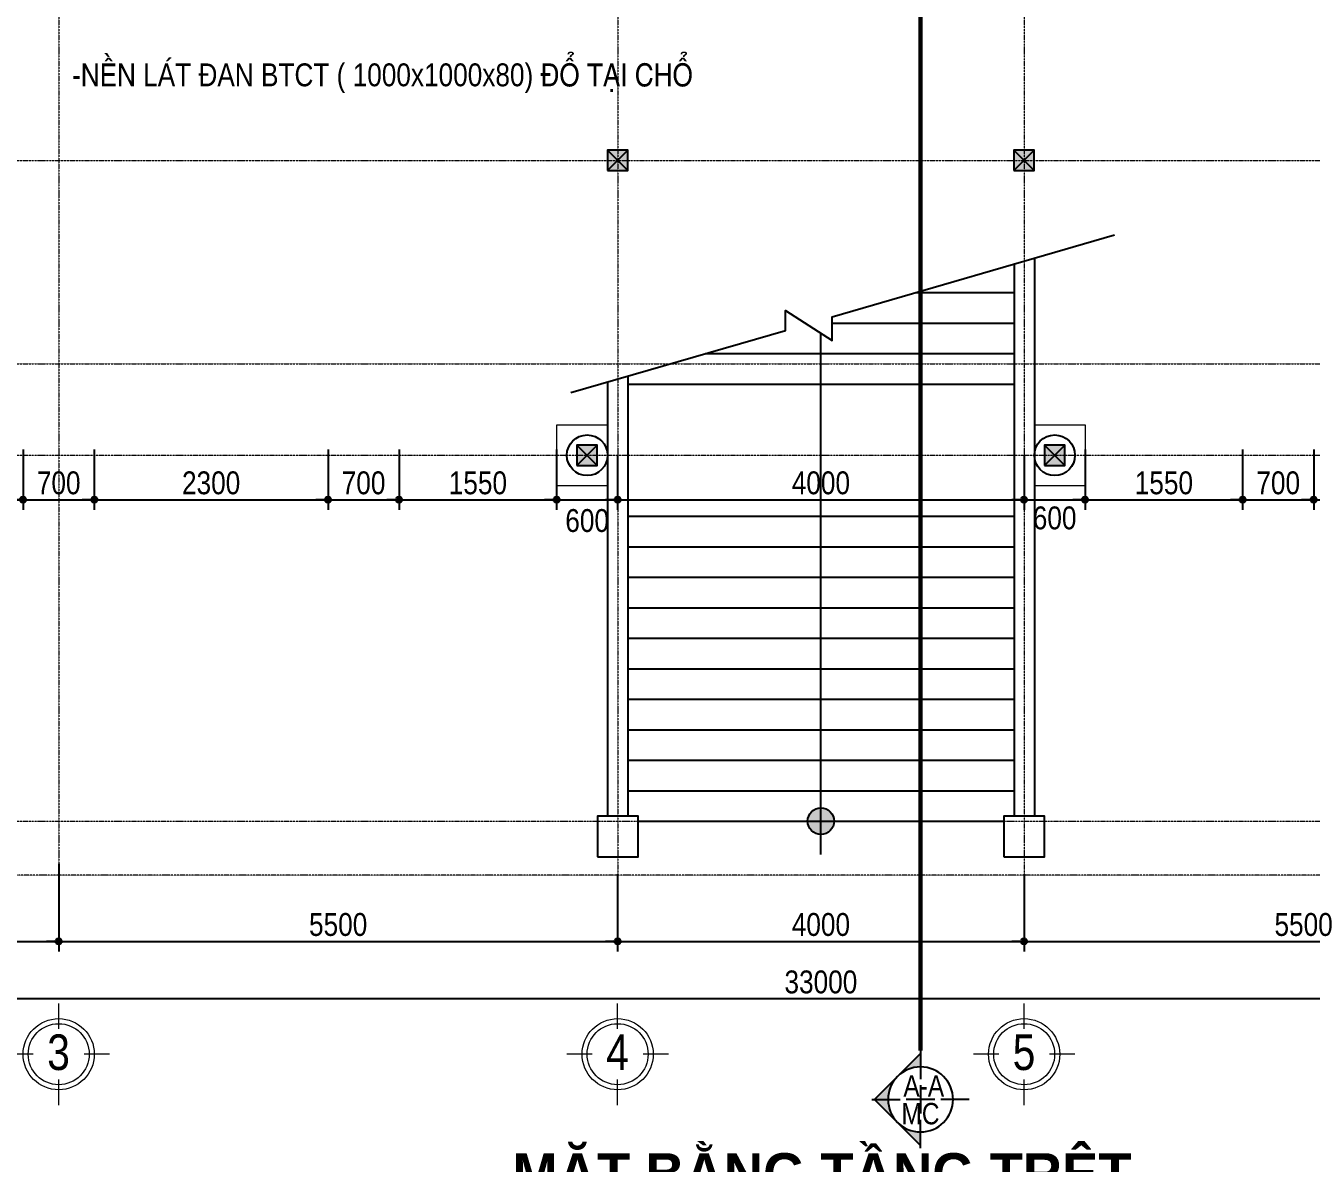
# Model space of a CAD drawing. Extents: x -79995 to 347433, y -157641 to 104789.
# Drawn here: x -4427 to 8223, y -1618 to 9574 of the extents above; entities that cross this region are included whole.
import ezdxf
from ezdxf.enums import TextEntityAlignment as Align

# ---------------------------------------------------------------- set-up
doc = ezdxf.new("R2010")
doc.units = 0
doc.linetypes.add('ACAD_ISO10W100', pattern=[18, 12, -3, 0, -3])
doc.linetypes.add('DASHED2', pattern=[0.375, 0.25, -0.125])
doc.layers.get('0').update_dxf_attribs({"color": 255, "linetype": 'CONTINUOUS'})
doc.layers.get('DEFPOINTS').update_dxf_attribs({"linetype": 'CONTINUOUS'})
for name, color, linetype in [('009', 251, 'CONTINUOUS'), ('daucat', 220, 'CONTINUOUS'), ('DIM', 1, 'CONTINUOUS'), ('KYHIEU', 3, 'CONTINUOUS'), ('TAGS', 60, 'CONTINUOUS'), ('TEXT', 7, 'CONTINUOUS'), ('TUONG', 131, 'CONTINUOUS'), ('WALL', 4, 'CONTINUOUS')]:
    doc.layers.add(name, color=color, linetype=linetype)
for name, color, linetype, lineweight in [('NET-THAY', 2, 'CONTINUOUS', 13), ('TEN TRUC', 3, 'CONTINUOUS', 18), ('TRUC', 24, 'CONTINUOUS', 0)]:
    doc.layers.add(name, color=color, linetype=linetype, lineweight=lineweight)
doc.styles.add('1', font='', dxfattribs={"height": 250})
doc.styles.add('HEL-CONDENSE', font='')
doc.styles.add('SWISS-CONDENSE', font='')
doc.styles.add('VNI-HELVE-CONDENSE', font='')
doc.styles.add('VNI-HELVE-CONDENSEN', font='')
doc.styles.get('1').set_extended_font_data('VNI-Helve-Condense')
doc.styles.get('HEL-CONDENSE').set_extended_font_data('VNI-Helve-Condense')
doc.styles.get('SWISS-CONDENSE').set_extended_font_data('VNI-Swiss-Condense')
doc.styles.get('VNI-HELVE-CONDENSE').set_extended_font_data('VNI-Helve-Condense')
doc.styles.get('VNI-HELVE-CONDENSEN').set_extended_font_data('VNI-Helve-Condense')
doc.dimstyles.new('D100', dxfattribs={"dimtxt": 225, "dimasz": 1.2, "dimexe": 100, "dimexo": 0, "dimgap": 50, "dimtad": 1, "dimdec": 0, "dimzin": 13, "dimdsep": 46, "dimtxsty": 'HEL-CONDENSE', "dimblk": 'D50', "dimcen": 0, "dimclrd": 1, "dimclre": 1, "dimclrt": 7, "dimadec": 0, "dimazin": 0, "dimtfac": 1, "dimtdec": 0, "dimtmove": 0, "dimatfit": 3, "dimldrblk": 'D50', "dimfxl": 1, "dimtolj": 1, "dimtzin": 13, "dimarcsym": 0})

# ---------------------------------------------------------------- blocks, each defined once
blk = doc.blocks.new('D50')
at = {"layer": 'DIM'}
blk.add_hatch(color=256, dxfattribs=at).paths.add_polyline_path([(25, 0, 1), (-25, 0, 1)])
blk.add_line((25, 0), (100, 0), dxfattribs=at)
blk.add_circle((0, 0), 25, dxfattribs=at)
blk = doc.blocks.new('*D70')
at = {"layer": 'DEFPOINTS', "color": 0, "transparency": 16777216}
for p in [(-7102, 1327), (-4102, 1327), (-4102, 565)]:
    blk.add_point(p, dxfattribs=at)
at = {"layer": 'DIM', "color": 1, "lineweight": -2, "transparency": 16777216}
for p, q in [((-7102, 1327), (-7102, 465)), ((-4102, 1327), (-4102, 465)), ((-7100, 565), (-4103, 565))]:
    blk.add_line(p, q, dxfattribs=at)
at = {"layer": 'DIM', "color": 1, "lineweight": -2, "transparency": 16777216, "xscale": 1.199999999999999, "yscale": 1.199999999999999, "zscale": 1.199999999999999, "rotation": 180}
blk.add_blockref('D50', (-7102, 565), dxfattribs=at)
at = {"layer": 'DIM', "color": 1, "lineweight": -2, "transparency": 16777216, "xscale": 1.199999999999999, "yscale": 1.199999999999999, "zscale": 1.199999999999999}
blk.add_blockref('D50', (-4102, 565), dxfattribs=at)
at = {"layer": 'DIM', "color": 7, "transparency": 16777216, "insert": (-5602, 730), "char_height": 225, "attachment_point": 5, "style": 'HEL-CONDENSE'}
blk.add_mtext('\\A1;3000', dxfattribs=at)
blk = doc.blocks.new('*D71')
at = {"layer": 'DEFPOINTS', "color": 0, "transparency": 16777216}
for p in [(-4102, 1327), (1398, 1227), (1398, 565)]:
    blk.add_point(p, dxfattribs=at)
at = {"layer": 'DIM', "color": 1, "lineweight": -2, "transparency": 16777216}
for p, q in [((-4102, 1327), (-4102, 465)), ((1398, 1227), (1398, 465)), ((-4100, 565), (1397, 565))]:
    blk.add_line(p, q, dxfattribs=at)
at = {"layer": 'DIM', "color": 1, "lineweight": -2, "transparency": 16777216, "xscale": 1.199999999999999, "yscale": 1.199999999999999, "zscale": 1.199999999999999, "rotation": 180}
blk.add_blockref('D50', (-4102, 565), dxfattribs=at)
at = {"layer": 'DIM', "color": 1, "lineweight": -2, "transparency": 16777216, "xscale": 1.199999999999999, "yscale": 1.199999999999999, "zscale": 1.199999999999999}
blk.add_blockref('D50', (1398, 565), dxfattribs=at)
at = {"layer": 'DIM', "color": 7, "transparency": 16777216, "insert": (-1352, 730), "char_height": 225, "attachment_point": 5, "style": 'HEL-CONDENSE'}
blk.add_mtext('\\A1;5500', dxfattribs=at)
blk = doc.blocks.new('*D72')
at = {"layer": 'DEFPOINTS', "color": 0, "transparency": 16777216}
for p in [(1398, 1227), (5398, 1227), (5398, 565)]:
    blk.add_point(p, dxfattribs=at)
at = {"layer": 'DIM', "color": 1, "lineweight": -2, "transparency": 16777216}
for p, q in [((1398, 1227), (1398, 465)), ((5398, 1227), (5398, 465)), ((1400, 565), (5397, 565))]:
    blk.add_line(p, q, dxfattribs=at)
at = {"layer": 'DIM', "color": 1, "lineweight": -2, "transparency": 16777216, "xscale": 1.199999999999999, "yscale": 1.199999999999999, "zscale": 1.199999999999999, "rotation": 180}
blk.add_blockref('D50', (1398, 565), dxfattribs=at)
at = {"layer": 'DIM', "color": 1, "lineweight": -2, "transparency": 16777216, "xscale": 1.199999999999999, "yscale": 1.199999999999999, "zscale": 1.199999999999999}
blk.add_blockref('D50', (5398, 565), dxfattribs=at)
at = {"layer": 'DIM', "color": 7, "transparency": 16777216, "insert": (3398, 730), "char_height": 225, "attachment_point": 5, "style": 'HEL-CONDENSE'}
blk.add_mtext('\\A1;4000', dxfattribs=at)
blk = doc.blocks.new('*D73')
at = {"layer": 'DEFPOINTS', "color": 0, "transparency": 16777216}
for p in [(10898, 1327), (5398, 1227), (10898, 565)]:
    blk.add_point(p, dxfattribs=at)
at = {"layer": 'DIM', "color": 1, "lineweight": -2, "transparency": 16777216}
for p, q in [((10898, 1327), (10898, 465)), ((5398, 1227), (5398, 465)), ((5400, 565), (10897, 565))]:
    blk.add_line(p, q, dxfattribs=at)
at = {"layer": 'DIM', "color": 1, "lineweight": -2, "transparency": 16777216, "xscale": 1.199999999999999, "yscale": 1.199999999999999, "zscale": 1.199999999999999, "rotation": 180}
blk.add_blockref('D50', (5398, 565), dxfattribs=at)
at = {"layer": 'DIM', "color": 1, "lineweight": -2, "transparency": 16777216, "xscale": 1.199999999999999, "yscale": 1.199999999999999, "zscale": 1.199999999999999}
blk.add_blockref('D50', (10898, 565), dxfattribs=at)
at = {"layer": 'DIM', "color": 7, "transparency": 16777216, "insert": (8148, 730), "char_height": 225, "attachment_point": 5, "style": 'HEL-CONDENSE'}
blk.add_mtext('\\A1;5500', dxfattribs=at)
blk = doc.blocks.new('A$C206177D3')
at = {"layer": 'TEN TRUC', "ltscale": 1000}
for p, q in [((-37, 240), (-37, 490)), ((-287, -10), (-537, -10)), ((463, -10), (213, -10)), ((-37, -510), (-37, -260))]:
    blk.add_line(p, q, dxfattribs=at)
blk.add_circle((-37, -10), 350, dxfattribs=at)
at = {"layer": 'TEN TRUC', "color": 254, "ltscale": 1000}
blk.add_circle((-37, -10), 300, dxfattribs=at)
blk = doc.blocks.new('mc2')
at = {"layer": 'KYHIEU', "ltscale": 0.7}
h = blk.add_hatch(color=256, dxfattribs=at)
h.paths.add_polyline_path([(600, 400), (600, 566), (317, 283, -0.198912)])
h.paths.add_polyline_path([(200, 0, -0.198912), (317, 283), (34, 0)])
h.paths.add_polyline_path([(317, -283, -0.198912), (200, 0), (34, 0)])
h.paths.add_polyline_path([(600, -566), (600, -400, -0.198912), (317, -283)])
for p, q in [((600, 566), (34, 0)), ((600, 600), (600, 250)), ((600, -175), (600, 175)), ((0, 0), (350, 0)), ((600, -566), (34, 0)), ((775, 0), (425, 0)), ((1200, 0), (850, 0)), ((600, -600), (600, -250))]:
    blk.add_line(p, q, dxfattribs=at)
blk.add_circle((600, 0), 400, dxfattribs=at)
at = {"style": 'VNI-HELVE-CONDENSE'}
for height, p in [(300, (612, 182)), (225, (609, -187))]:
    blk.add_attdef('A', text='', height=height, dxfattribs=at).set_placement(p, align=Align.MIDDLE_CENTER)
blk = doc.blocks.new('A$C225A2996')
at = {"layer": 'WALL'}
blk.add_hatch(color=4, dxfattribs=at).paths.add_polyline_path([(531, 82), (731, 82), (731, 282), (531, 282)])
at = {"layer": 'WALL', "color": 4}
for p, q in [((531, 282), (731, 82)), ((531, 82), (731, 282))]:
    blk.add_line(p, q, dxfattribs=at)
blk.add_lwpolyline([(531, 82), (731, 82), (731, 282), (531, 282)], close=True, dxfattribs=at)
blk = doc.blocks.new('*D122')
at = {"layer": 'DEFPOINTS', "color": 0, "transparency": 16777216}
for p in [(-6752, 5430), (-4452, 5405), (-4452, 4910)]:
    blk.add_point(p, dxfattribs=at)
at = {"layer": 'DIM', "color": 1, "lineweight": -2, "transparency": 16777216}
for p, q in [((-6752, 5430), (-6752, 4810)), ((-4452, 5405), (-4452, 4810)), ((-6750, 4910), (-4453, 4910))]:
    blk.add_line(p, q, dxfattribs=at)
at = {"layer": 'DIM', "color": 1, "lineweight": -2, "transparency": 16777216, "xscale": 1.199999999999999, "yscale": 1.199999999999999, "zscale": 1.199999999999999, "rotation": 180}
blk.add_blockref('D50', (-6752, 4910), dxfattribs=at)
at = {"layer": 'DIM', "color": 1, "lineweight": -2, "transparency": 16777216, "xscale": 1.199999999999999, "yscale": 1.199999999999999, "zscale": 1.199999999999999}
blk.add_blockref('D50', (-4452, 4910), dxfattribs=at)
at = {"layer": 'DIM', "color": 7, "transparency": 16777216, "insert": (-5602, 5075), "char_height": 225, "attachment_point": 5, "style": 'HEL-CONDENSE'}
blk.add_mtext('\\A1;2300', dxfattribs=at)
blk = doc.blocks.new('*D123')
at = {"layer": 'DEFPOINTS', "color": 0, "transparency": 16777216}
for p in [(-4452, 5405), (-3752, 5405), (-3752, 4910)]:
    blk.add_point(p, dxfattribs=at)
at = {"layer": 'DIM', "color": 1, "lineweight": -2, "transparency": 16777216}
for p, q in [((-4452, 5405), (-4452, 4810)), ((-3752, 5405), (-3752, 4810)), ((-4450, 4910), (-3753, 4910))]:
    blk.add_line(p, q, dxfattribs=at)
at = {"layer": 'DIM', "color": 1, "lineweight": -2, "transparency": 16777216, "xscale": 1.199999999999999, "yscale": 1.199999999999999, "zscale": 1.199999999999999, "rotation": 180}
blk.add_blockref('D50', (-4452, 4910), dxfattribs=at)
at = {"layer": 'DIM', "color": 1, "lineweight": -2, "transparency": 16777216, "xscale": 1.199999999999999, "yscale": 1.199999999999999, "zscale": 1.199999999999999}
blk.add_blockref('D50', (-3752, 4910), dxfattribs=at)
at = {"layer": 'DIM', "color": 7, "transparency": 16777216, "insert": (-4102, 5075), "char_height": 225, "attachment_point": 5, "style": 'HEL-CONDENSE'}
blk.add_mtext('\\A1;700', dxfattribs=at)
blk = doc.blocks.new('*D124')
at = {"layer": 'DEFPOINTS', "color": 0, "transparency": 16777216}
for p in [(-3752, 5405), (-1452, 5405), (-1452, 4910)]:
    blk.add_point(p, dxfattribs=at)
at = {"layer": 'DIM', "color": 1, "lineweight": -2, "transparency": 16777216}
for p, q in [((-3752, 5405), (-3752, 4810)), ((-1452, 5405), (-1452, 4810)), ((-3750, 4910), (-1453, 4910))]:
    blk.add_line(p, q, dxfattribs=at)
at = {"layer": 'DIM', "color": 1, "lineweight": -2, "transparency": 16777216, "xscale": 1.199999999999999, "yscale": 1.199999999999999, "zscale": 1.199999999999999, "rotation": 180}
blk.add_blockref('D50', (-3752, 4910), dxfattribs=at)
at = {"layer": 'DIM', "color": 1, "lineweight": -2, "transparency": 16777216, "xscale": 1.199999999999999, "yscale": 1.199999999999999, "zscale": 1.199999999999999}
blk.add_blockref('D50', (-1452, 4910), dxfattribs=at)
at = {"layer": 'DIM', "color": 7, "transparency": 16777216, "insert": (-2602, 5075), "char_height": 225, "attachment_point": 5, "style": 'HEL-CONDENSE'}
blk.add_mtext('\\A1;2300', dxfattribs=at)
blk = doc.blocks.new('*D125')
at = {"layer": 'DEFPOINTS', "color": 0, "transparency": 16777216}
for p in [(-1452, 5405), (-752, 5405), (-752, 4910)]:
    blk.add_point(p, dxfattribs=at)
at = {"layer": 'DIM', "color": 1, "lineweight": -2, "transparency": 16777216}
for p, q in [((-1452, 5405), (-1452, 4810)), ((-752, 5405), (-752, 4810)), ((-1450, 4910), (-753, 4910))]:
    blk.add_line(p, q, dxfattribs=at)
at = {"layer": 'DIM', "color": 1, "lineweight": -2, "transparency": 16777216, "xscale": 1.199999999999999, "yscale": 1.199999999999999, "zscale": 1.199999999999999, "rotation": 180}
blk.add_blockref('D50', (-1452, 4910), dxfattribs=at)
at = {"layer": 'DIM', "color": 1, "lineweight": -2, "transparency": 16777216, "xscale": 1.199999999999999, "yscale": 1.199999999999999, "zscale": 1.199999999999999}
blk.add_blockref('D50', (-752, 4910), dxfattribs=at)
at = {"layer": 'DIM', "color": 7, "transparency": 16777216, "insert": (-1102, 5075), "char_height": 225, "attachment_point": 5, "style": 'HEL-CONDENSE'}
blk.add_mtext('\\A1;700', dxfattribs=at)
blk = doc.blocks.new('*D126')
at = {"layer": 'DEFPOINTS', "color": 0, "transparency": 16777216}
for p in [(-752, 5405), (798, 5405), (798, 4910)]:
    blk.add_point(p, dxfattribs=at)
at = {"layer": 'DIM', "color": 1, "lineweight": -2, "transparency": 16777216}
for p, q in [((-752, 5405), (-752, 4810)), ((798, 5405), (798, 4810)), ((-750, 4910), (797, 4910))]:
    blk.add_line(p, q, dxfattribs=at)
at = {"layer": 'DIM', "color": 1, "lineweight": -2, "transparency": 16777216, "xscale": 1.199999999999999, "yscale": 1.199999999999999, "zscale": 1.199999999999999, "rotation": 180}
blk.add_blockref('D50', (-752, 4910), dxfattribs=at)
at = {"layer": 'DIM', "color": 1, "lineweight": -2, "transparency": 16777216, "xscale": 1.199999999999999, "yscale": 1.199999999999999, "zscale": 1.199999999999999}
blk.add_blockref('D50', (798, 4910), dxfattribs=at)
at = {"layer": 'DIM', "color": 7, "transparency": 16777216, "insert": (23, 5075), "char_height": 225, "attachment_point": 5, "style": 'HEL-CONDENSE'}
blk.add_mtext('\\A1;1550', dxfattribs=at)
blk = doc.blocks.new('*D127')
at = {"layer": 'DEFPOINTS', "color": 0, "transparency": 16777216}
for p in [(798, 5405), (1398, 5348), (1398, 4910)]:
    blk.add_point(p, dxfattribs=at)
at = {"layer": 'DIM', "color": 1, "lineweight": -2, "transparency": 16777216}
for p, q in [((798, 5405), (798, 4810)), ((1398, 5348), (1398, 4810)), ((800, 4910), (1397, 4910))]:
    blk.add_line(p, q, dxfattribs=at)
at = {"layer": 'DIM', "color": 1, "lineweight": -2, "transparency": 16777216, "xscale": 1.199999999999999, "yscale": 1.199999999999999, "zscale": 1.199999999999999, "rotation": 180}
blk.add_blockref('D50', (798, 4910), dxfattribs=at)
at = {"layer": 'DIM', "color": 1, "lineweight": -2, "transparency": 16777216, "xscale": 1.199999999999999, "yscale": 1.199999999999999, "zscale": 1.199999999999999}
blk.add_blockref('D50', (1398, 4910), dxfattribs=at)
at = {"layer": 'DIM', "color": 7, "transparency": 16777216, "insert": (1098, 4704), "char_height": 225, "attachment_point": 5, "style": 'HEL-CONDENSE'}
blk.add_mtext('\\A1;600', dxfattribs=at)
blk = doc.blocks.new('*D128')
at = {"layer": 'DEFPOINTS', "color": 0, "transparency": 16777216}
for p in [(5998, 5405), (7548, 5405), (7548, 4910)]:
    blk.add_point(p, dxfattribs=at)
at = {"layer": 'DIM', "color": 1, "lineweight": -2, "transparency": 16777216}
for p, q in [((5998, 5405), (5998, 4810)), ((7548, 5405), (7548, 4810)), ((6000, 4910), (7547, 4910))]:
    blk.add_line(p, q, dxfattribs=at)
at = {"layer": 'DIM', "color": 1, "lineweight": -2, "transparency": 16777216, "xscale": 1.199999999999999, "yscale": 1.199999999999999, "zscale": 1.199999999999999, "rotation": 180}
blk.add_blockref('D50', (5998, 4910), dxfattribs=at)
at = {"layer": 'DIM', "color": 1, "lineweight": -2, "transparency": 16777216, "xscale": 1.199999999999999, "yscale": 1.199999999999999, "zscale": 1.199999999999999}
blk.add_blockref('D50', (7548, 4910), dxfattribs=at)
at = {"layer": 'DIM', "color": 7, "transparency": 16777216, "insert": (6773, 5075), "char_height": 225, "attachment_point": 5, "style": 'HEL-CONDENSE'}
blk.add_mtext('\\A1;1550', dxfattribs=at)
blk = doc.blocks.new('*D129')
at = {"layer": 'DEFPOINTS', "color": 0, "transparency": 16777216}
for p in [(7548, 5405), (8248, 5405), (8248, 4910)]:
    blk.add_point(p, dxfattribs=at)
at = {"layer": 'DIM', "color": 1, "lineweight": -2, "transparency": 16777216}
for p, q in [((7548, 5405), (7548, 4810)), ((8248, 5405), (8248, 4810)), ((7550, 4910), (8247, 4910))]:
    blk.add_line(p, q, dxfattribs=at)
at = {"layer": 'DIM', "color": 1, "lineweight": -2, "transparency": 16777216, "xscale": 1.199999999999999, "yscale": 1.199999999999999, "zscale": 1.199999999999999, "rotation": 180}
blk.add_blockref('D50', (7548, 4910), dxfattribs=at)
at = {"layer": 'DIM', "color": 1, "lineweight": -2, "transparency": 16777216, "xscale": 1.199999999999999, "yscale": 1.199999999999999, "zscale": 1.199999999999999}
blk.add_blockref('D50', (8248, 4910), dxfattribs=at)
at = {"layer": 'DIM', "color": 7, "transparency": 16777216, "insert": (7898, 5075), "char_height": 225, "attachment_point": 5, "style": 'HEL-CONDENSE'}
blk.add_mtext('\\A1;700', dxfattribs=at)
blk = doc.blocks.new('*D130')
at = {"layer": 'DEFPOINTS', "color": 0, "transparency": 16777216}
for p in [(8248, 5405), (10548, 5405), (10548, 4910)]:
    blk.add_point(p, dxfattribs=at)
at = {"layer": 'DIM', "color": 1, "lineweight": -2, "transparency": 16777216}
for p, q in [((8248, 5405), (8248, 4810)), ((10548, 5405), (10548, 4810)), ((8250, 4910), (10547, 4910))]:
    blk.add_line(p, q, dxfattribs=at)
at = {"layer": 'DIM', "color": 1, "lineweight": -2, "transparency": 16777216, "xscale": 1.199999999999999, "yscale": 1.199999999999999, "zscale": 1.199999999999999, "rotation": 180}
blk.add_blockref('D50', (8248, 4910), dxfattribs=at)
at = {"layer": 'DIM', "color": 1, "lineweight": -2, "transparency": 16777216, "xscale": 1.199999999999999, "yscale": 1.199999999999999, "zscale": 1.199999999999999}
blk.add_blockref('D50', (10548, 4910), dxfattribs=at)
at = {"layer": 'DIM', "color": 7, "transparency": 16777216, "insert": (9398, 5075), "char_height": 225, "attachment_point": 5, "style": 'HEL-CONDENSE'}
blk.add_mtext('\\A1;2300', dxfattribs=at)
blk = doc.blocks.new('*D138')
at = {"layer": 'DEFPOINTS', "color": 0, "transparency": 16777216}
for p in [(1398, 5348), (5398, 5348), (5398, 4910)]:
    blk.add_point(p, dxfattribs=at)
at = {"layer": 'DIM', "color": 1, "lineweight": -2, "transparency": 16777216}
for p, q in [((1398, 5348), (1398, 4810)), ((5398, 5348), (5398, 4810)), ((1400, 4910), (5397, 4910))]:
    blk.add_line(p, q, dxfattribs=at)
at = {"layer": 'DIM', "color": 1, "lineweight": -2, "transparency": 16777216, "xscale": 1.199999999999999, "yscale": 1.199999999999999, "zscale": 1.199999999999999, "rotation": 180}
blk.add_blockref('D50', (1398, 4910), dxfattribs=at)
at = {"layer": 'DIM', "color": 1, "lineweight": -2, "transparency": 16777216, "xscale": 1.199999999999999, "yscale": 1.199999999999999, "zscale": 1.199999999999999}
blk.add_blockref('D50', (5398, 4910), dxfattribs=at)
at = {"layer": 'DIM', "color": 7, "transparency": 16777216, "insert": (3398, 5075), "char_height": 225, "attachment_point": 5, "style": 'HEL-CONDENSE'}
blk.add_mtext('\\A1;4000', dxfattribs=at)
blk = doc.blocks.new('*D139')
at = {"layer": 'DEFPOINTS', "color": 0, "transparency": 16777216}
for p in [(5398, 5348), (5998, 5348), (5998, 4910)]:
    blk.add_point(p, dxfattribs=at)
at = {"layer": 'DIM', "color": 1, "lineweight": -2, "transparency": 16777216}
for p, q in [((5398, 5348), (5398, 4810)), ((5998, 5348), (5998, 4810)), ((5400, 4910), (5997, 4910))]:
    blk.add_line(p, q, dxfattribs=at)
at = {"layer": 'DIM', "color": 1, "lineweight": -2, "transparency": 16777216, "xscale": 1.199999999999999, "yscale": 1.199999999999999, "zscale": 1.199999999999999, "rotation": 180}
blk.add_blockref('D50', (5398, 4910), dxfattribs=at)
at = {"layer": 'DIM', "color": 1, "lineweight": -2, "transparency": 16777216, "xscale": 1.199999999999999, "yscale": 1.199999999999999, "zscale": 1.199999999999999}
blk.add_blockref('D50', (5998, 4910), dxfattribs=at)
at = {"layer": 'DIM', "color": 7, "transparency": 16777216, "insert": (5698, 4730), "char_height": 225, "attachment_point": 5, "style": 'HEL-CONDENSE'}
blk.add_mtext('\\A1;600', dxfattribs=at)
blk = doc.blocks.new('*D149')
at = {"layer": '009', "color": 1, "lineweight": -2, "transparency": 16777216}
for p, q in [((-13102, 2040), (-13102, -100)), ((19898, 1748), (19898, -100)), ((19897, 0), (-13100, 0))]:
    blk.add_line(p, q, dxfattribs=at)
at = {"layer": 'DEFPOINTS', "color": 0, "transparency": 16777216}
for p in [(-13102, 2040), (19898, 1748), (-13102, 0)]:
    blk.add_point(p, dxfattribs=at)
at = {"layer": '009', "color": 1, "lineweight": -2, "transparency": 16777216, "xscale": 1.199999999999999, "yscale": 1.199999999999999, "zscale": 1.199999999999999, "rotation": 180}
blk.add_blockref('D50', (-13102, 0), dxfattribs=at)
at = {"layer": '009', "color": 1, "lineweight": -2, "transparency": 16777216, "xscale": 1.199999999999999, "yscale": 1.199999999999999, "zscale": 1.199999999999999}
blk.add_blockref('D50', (19898, 0), dxfattribs=at)
at = {"layer": '009', "color": 7, "transparency": 16777216, "insert": (3398, 165), "char_height": 225, "attachment_point": 5, "style": 'HEL-CONDENSE'}
blk.add_mtext('\\A1;33000', dxfattribs=at)

msp = doc.modelspace()

# ---------------------------------------------------------------- hatches: boundary and pattern name
at = {"layer": 'TEXT'}
h = msp.add_hatch(color=256, dxfattribs=at)
edge = h.paths.add_edge_path()
edge.add_arc((3398.452, 1747.64), 130.673, 0, 360)

# ---------------------------------------------------------------- linework, layer by layer
at = {"layer": 'daucat', "linetype": 'DASHED2', "ltscale": 2000, "const_width": 40}
msp.add_lwpolyline([(4378.417, 22319.896), (4378.417, -509.266)], dxfattribs=at)
at = {"layer": 'NET-THAY', "linetype": 'ByBlock', "lineweight": -2}
msp.add_line((1298.452, 6069.227), (1298.452, 1797.64), dxfattribs=at)
at = {"layer": 'NET-THAY'}
for p, q in [((798.482, 5047.64), (798.482, 5647.64)), ((798.482, 5647.64), (1298.452, 5647.64)), ((5498.452, 5647.64), (5998.346, 5647.64)), ((5998.346, 5647.64), (5998.346, 5047.64)), ((1298.452, 5047.64), (798.482, 5047.64)), ((5998.346, 5047.64), (5498.452, 5047.64))]:
    msp.add_line(p, q, dxfattribs=at)
at = {"layer": 'NET-THAY', "linetype": 'ByBlock', "lineweight": -2}
for points in [[(5298.452, 7228.129), (5298.452, 1797.64)], [(5498.452, 7286.074), (5498.452, 1797.64)], [(4330.331, 6947.64), (5298.452, 6947.64)], [(3508.037, 6647.64), (5298.452, 6647.64)], [(2259.406, 6347.64), (5298.452, 6347.64)], [(1498.452, 6127.172), (1498.452, 1797.64)], [(1498.452, 6047.64), (5298.452, 6047.64)], [(1498.452, 4747.64), (5298.452, 4747.64)], [(1498.452, 4447.64), (5298.452, 4447.64)], [(1498.452, 4147.64), (5298.452, 4147.64)], [(1498.452, 3847.64), (5298.452, 3847.64)], [(1498.452, 3547.64), (5298.452, 3547.64)], [(1498.452, 3247.64), (5298.452, 3247.64)], [(1498.452, 2947.64), (5298.452, 2947.64)], [(1498.452, 2647.64), (5298.452, 2647.64)], [(1498.452, 2347.64), (5298.452, 2347.64)], [(1498.452, 2047.64), (5298.452, 2047.64)], [(1598.452, 1747.64), (5198.452, 1747.64)]]:
    msp.add_lwpolyline(points, dxfattribs=at)
for points in [[(1198.452, 1397.64), (1598.452, 1397.64), (1598.452, 1797.64), (1198.452, 1797.64)], [(5198.452, 1397.64), (5598.452, 1397.64), (5598.452, 1797.64), (5198.452, 1797.64)]]:
    msp.add_lwpolyline(points, close=True, dxfattribs=at)
at = {"layer": 'TEXT'}
msp.add_lwpolyline([(3398.452, 1421.051), (3398.452, 6548.16)], dxfattribs=at)
msp.add_circle((3398.452, 1747.64), 130.673, dxfattribs=at)
at = {"layer": 'TRUC', "linetype": 'ACAD_ISO10W100', "ltscale": 0.2}
msp.add_lwpolyline([(-15555.532, 22319.896), (22214.78, 22319.896), (22214.78, 1217.867), (-15555.532, 1217.867)], close=True, dxfattribs=at)
for points in [[(-4101.548, 22319.896), (-4101.548, 1217.867)], [(1398.452, 22319.896), (1398.452, 1217.867)], [(5398.452, 22319.896), (5398.452, 1217.867)], [(-15555.532, 8247.64), (22214.78, 8247.64)], [(-15555.532, 8247.64), (22214.78, 8247.64)], [(-15555.532, 6247.64), (22214.78, 6247.64)], [(-15555.532, 5347.64), (22214.78, 5347.64)], [(-15555.532, 1747.64), (22214.78, 1747.64)]]:
    msp.add_lwpolyline(points, dxfattribs=at)
at = {"layer": 'TUONG'}
msp.add_lwpolyline([(936.316, 5964.307), (3048.701, 6576.319), (3048.701, 6773.064), (3508.037, 6477.693), (3508.037, 6709.4), (6288.539, 7514.982)], dxfattribs=at)
for centre in [(1098.482, 5347.64), (5698.346, 5347.64)]:
    msp.add_circle(centre, 200, dxfattribs=at)

# ---------------------------------------------------------------- block references
at = {"layer": 'KYHIEU', "ltscale": 0.7}
ref = msp.add_blockref('mc2', (3898.417, -989.266), dxfattribs=dict(at, xscale=-0.8000000007450581, yscale=0.7999999995809048, zscale=0.8, rotation=180))
ref.add_attrib('A', 'MC', dxfattribs={"layer": '0', "height": 210, "style": 'VNI-HELVE-CONDENSE'}).set_placement((4378.045, -1129.266), align=Align.MIDDLE_CENTER)
ref.add_attrib('A', 'A-A', dxfattribs={"layer": '0', "height": 210, "style": 'VNI-HELVE-CONDENSE'}).set_placement((4410.337, -856.161), align=Align.MIDDLE_CENTER)
at = {"layer": 'TAGS', "ltscale": 1000}
ref = msp.add_blockref('A$C206177D3', (-4064.926, -534.454), dxfattribs=at)
ref.add_attrib('A', '3', dxfattribs={"color": 7, "ltscale": 1000, "height": 350, "style": 'VNI-HELVE-CONDENSEN'}).set_placement((-4103.23, -700.092), align=Align.CENTER)
ref = msp.add_blockref('A$C206177D3', (1435.074, -534.454), dxfattribs=at)
ref.add_attrib('A', '4', dxfattribs={"color": 7, "ltscale": 1000, "height": 350, "style": 'VNI-HELVE-CONDENSEN'}).set_placement((1396.77, -700.092), align=Align.CENTER)
ref = msp.add_blockref('A$C206177D3', (5435.074, -534.454), dxfattribs=at)
ref.add_attrib('A', '5', dxfattribs={"color": 7, "ltscale": 1000, "height": 350, "style": 'VNI-HELVE-CONDENSEN'}).set_placement((5396.77, -700.092), align=Align.CENTER)
at = {"layer": 'TUONG', "color": 4}
for p in [(767.062, 8066.007), (4767.062, 8066.007), (467.092, 5166.007), (5066.956, 5166.007)]:
    msp.add_blockref('A$C225A2996', p, dxfattribs=at)

# ---------------------------------------------------------------- texts
at = {"layer": 'TEXT', "insert": (-916.205, 9202.863), "char_height": 225, "attachment_point": 2, "style": '1'}
msp.add_mtext('-NEÀN LAÙT ÑAN BTCT ( 1000x1000x80) ÑOÅ TAÏI CHOÅ', dxfattribs=at)
at = {"layer": 'TEXT', "color": 7, "insert": (363.434, -1518.388), "char_height": 400, "attachment_point": 1, "style": 'SWISS-CONDENSE'}
msp.add_mtext('{\\fVNI-Avo|b1|i0|c0|p2;MAËT BAÈNG TAÀNG TREÄT}', dxfattribs=at)

# ---------------------------------------------------------------- dimensions: what is measured, and where the dimension line sits
at = {"layer": '009'}
dim = msp.add_linear_dim(base=(-13101.548, 0), p1=(19898.452, 1747.64), p2=(-13101.548, 2040), dimstyle='D100', dxfattribs=at)
dim.commit()
dim.dimension.update_dxf_attribs({"geometry": '*D149', "text_midpoint": (3398.452, 164.9)})
at = {"layer": 'DIM'}
for base, p1, p2, picture, middle in [((-4451.548, 4910.179), (-6751.548, 5429.594), (-4451.548, 5405.239), '*D122', (-5601.548, 5075.079)), ((-3751.548, 4910.179), (-4451.548, 5405.239), (-3751.548, 5405.239), '*D123', (-4101.548, 5075.079)), ((-1451.548, 4910.179), (-3751.548, 5405.239), (-1451.548, 5405.239), '*D124', (-2601.548, 5075.079)), ((-751.548, 4910.179), (-1451.548, 5405.239), (-751.548, 5405.239), '*D125', (-1101.548, 5075.079)), ((798.452, 4910.179), (-751.548, 5405.239), (798.452, 5405.239), '*D126', (23.452, 5075.079)), ((5398.452, 4910.179), (1398.452, 5347.64), (5398.452, 5347.64), '*D138', (3398.452, 5075.079)), ((7548.452, 4910.179), (5998.452, 5405.239), (7548.452, 5405.239), '*D128', (6773.452, 5075.079)), ((8248.452, 4910.179), (7548.452, 5405.239), (8248.452, 5405.239), '*D129', (7898.452, 5075.079)), ((10548.452, 4910.179), (8248.452, 5405.239), (10548.452, 5405.239), '*D130', (9398.452, 5075.079))]:
    dim = msp.add_linear_dim(base=base, p1=p1, p2=p2, dimstyle='D100', override={"dimtmove": 1}, dxfattribs=at)
    dim.commit()
    dim.dimension.update_dxf_attribs({"geometry": picture, "text_midpoint": middle})
for base, p1, p2, picture, middle in [((1398.452, 4910.179), (798.452, 5405.239), (1398.452, 5347.64), '*D127', (1098.452, 4704.11)), ((5998.452, 4910.179), (5398.452, 5347.64), (5998.452, 5347.64), '*D139', (5698.452, 4730.448))]:
    dim = msp.add_linear_dim(base=base, p1=p1, p2=p2, dimstyle='D100', override={"dimtmove": 2}, dxfattribs=at)
    dim.commit()
    dim.dimension.update_dxf_attribs({"geometry": picture, "text_midpoint": middle, "dimtype": 160})
for base, p1, p2, picture, middle in [((-4101.548, 564.902), (-7101.548, 1326.506), (-4101.548, 1326.506), '*D70', (-5601.548, 729.802)), ((1398.452, 564.902), (-4101.548, 1326.506), (1398.452, 1226.506), '*D71', (-1351.548, 729.802)), ((10898.452, 564.902), (5398.452, 1226.506), (10898.452, 1326.506), '*D73', (8148.452, 729.802)), ((5398.452, 564.902), (1398.452, 1226.506), (5398.452, 1226.506), '*D72', (3398.452, 729.802))]:
    dim = msp.add_linear_dim(base=base, p1=p1, p2=p2, angle=180, dimstyle='D100', override={"dimtmove": 1}, dxfattribs=at)
    dim.commit()
    dim.dimension.update_dxf_attribs({"geometry": picture, "text_midpoint": middle})

doc.saveas('drawing.dxf')
